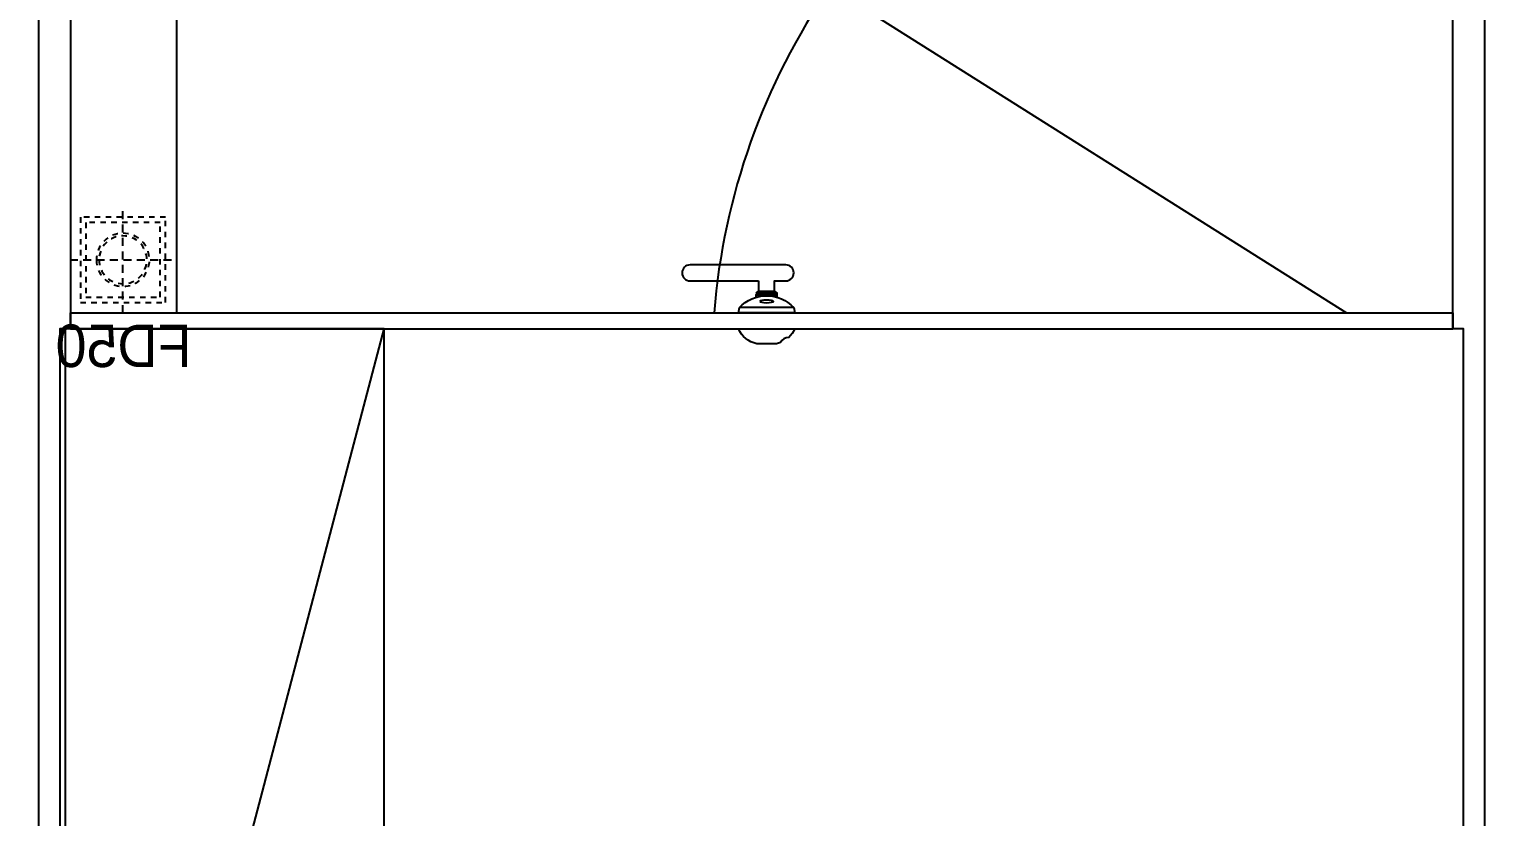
# Model space of a CAD drawing. Header units: millimetres. Extents: x -27104 to 125781, y -3376 to 46996.
# Drawn here: x 60029.04 to 60055.82, y 18822.52 to 18837.01 of the extents above; entities that cross this region are included whole.
import ezdxf

# ---------------------------------------------------------------- set-up
doc = ezdxf.new("R2010")
doc.units = ezdxf.units.MM
doc.header["$LTSCALE"] = 100
doc.header["$MEASUREMENT"] = 0
doc.linetypes.add('-HID', pattern=[2.5, 1.5, -1])
doc.layers.get('0').update_dxf_attribs({"linetype": 'CONTINUOUS'})
doc.layers.get('Defpoints').update_dxf_attribs({"color": 171, "linetype": 'CONTINUOUS'})
doc.layers.add('ELE9', color=9, linetype='CONTINUOUS')
doc.layers.add('TOI', color=12, linetype='CONTINUOUS')
doc.styles.add('SID', font='')
doc.styles.get('SID').set_extended_font_data('Dotum')

# ---------------------------------------------------------------- blocks, each defined once
blk = doc.blocks.new('A$C70181699')
at = {"layer": 'TOI', "linetype": '-HID', "ltscale": 0.05}
for p, q in [((67.4, 59.7), (67.4, 159.7)), ((117.4, 109.7), (17.4, 109.7))]:
    blk.add_line(p, q, dxfattribs=at)
at = {"layer": 'TOI', "linetype": '-HID', "ltscale": 0.01}
for points in [[(107.4, 69.7), (27.4, 69.7), (27.4, 149.7), (107.4, 149.7)], [(102.4, 74.7), (32.4, 74.7), (32.4, 144.7), (102.4, 144.7)]]:
    blk.add_lwpolyline(points, close=True, dxfattribs=at)
for radius in [25, 22.5]:
    blk.add_circle((67.4, 109.7), radius, dxfattribs=at)
at = {"layer": 'Defpoints', "style": 'SID'}
blk.add_text('FD50', height=40, dxfattribs=at).set_placement((2.8, 8.9))
blk = doc.blocks.new('ggtyu')
at = {"layer": 'ELE9', "color": 253}
for p, q in [((59854.315, 19001.582), (59863.82, 18995.591)), ((59851.973, 18996.178), (59853.002, 18996.178)), ((59853.002, 18996.178), (59853.002, 18995.982)), ((59853.002, 18995.982), (59852.953, 18995.953)), ((59852.953, 18995.953), (59853.344, 18995.953)), ((59852.953, 18995.923), (59852.953, 18995.875)), ((59853.648, 18995.689), (59852.65, 18995.689))]:
    blk.add_line(p, q, dxfattribs=at)
at = {"layer": 'ELE9', "color": 253, "ltscale": 0.1}
for points in [[(59740.079, 18986.689), (59740.079, 19018.872), (59900.404, 19018.872), (59900.404, 18968.788), (59896.687, 18968.788), (59896.687, 19015.155), (59870.08, 19015.155), (59870.08, 18972.506), (59881.036, 18972.506), (59881.036, 18968.788), (59866.363, 18968.788), (59866.363, 19015.155), (59839.756, 19015.155), (59839.756, 18972.506), (59850.712, 18972.506), (59850.712, 18968.788), (59839.756, 18968.788), (59839.756, 18964.778), (59836.039, 18964.778), (59836.039, 19015.155), (59743.796, 19015.155), (59743.796, 18986.689), (59740.079, 18986.689)], [(59865.972, 18971.332), (59865.972, 18995.297), (59865.776, 18995.297), (59865.776, 19014.568), (59840.343, 19014.568), (59840.343, 18995.297), (59840.148, 18995.297), (59840.148, 18972.897), (59851.103, 18972.897), (59851.103, 18971.332)], [(59840.245, 18972.995), (59846.115, 18995.297)]]:
    blk.add_lwpolyline(points, dxfattribs=at)
at = {"layer": 'ELE9', "color": 253}
for points in [[(59842.3, 18995.591), (59842.3, 19014.568)], [(59840.343, 18995.297), (59840.343, 18995.591), (59865.776, 18995.591), (59865.776, 18995.297)], [(59840.343, 18995.297), (59865.776, 18995.297)]]:
    blk.add_lwpolyline(points, dxfattribs=at)
blk.add_lwpolyline([(59853.344, 18995.875), (59853.344, 18995.923), (59852.953, 18995.923), (59853.344, 18995.923), (59853.344, 18995.953), (59853.296, 18995.982), (59853.002, 18995.982), (59853.296, 18995.982), (59853.296, 18996.178), (59853.501, 18996.178, 1), (59853.501, 18996.471), (59851.74, 18996.471, 1), (59851.74, 18996.178), (59851.985, 18996.178)], format="xyb", dxfattribs=at)
for points in [[(59852.63, 18995.591), (59852.65, 18995.689, -0.431373), (59853.648, 18995.689), (59853.667, 18995.591)], [(59853.667, 18995.297, -0.106445), (59853.555, 18995.138, 0.296117), (59853.406, 18995.045, -0.043036), (59853.33, 18995.023), (59852.968, 18995.023, -0.249566), (59852.63, 18995.297)]]:
    blk.add_lwpolyline(points, format="xyb", close=True, dxfattribs=at)
at = {"layer": 'ELE9', "color": 253, "ltscale": 0.1}
blk.add_lwpolyline([(59840.245, 18972.995), (59846.115, 18972.995), (59846.115, 18995.297), (59840.245, 18995.297)], close=True, dxfattribs=at)
at = {"layer": 'ELE9', "color": 253}
blk.add_arc((59864.432, 18994.604), 12.29, 145.4069, 175.3963, dxfattribs=at)
at = {"layer": 'ELE9', "color": 253, "extrusion": (0, 0, -1)}
blk.add_ellipse((59853.149, 18995.801), major_axis=(-0.127, 0), ratio=0.193008, dxfattribs=at)
at = {"layer": 'ELE9', "color": 253, "xscale": -0.01956378461538462, "yscale": 0.01956378461538462, "zscale": 0.01956378461538462}
blk.add_blockref('A$C70181699', (59842.626, 18994.419), dxfattribs=at)

msp = doc.modelspace()

# ---------------------------------------------------------------- block references
msp.add_blockref('ggtyu', (189.458, -163.799))

doc.saveas('drawing.dxf')
